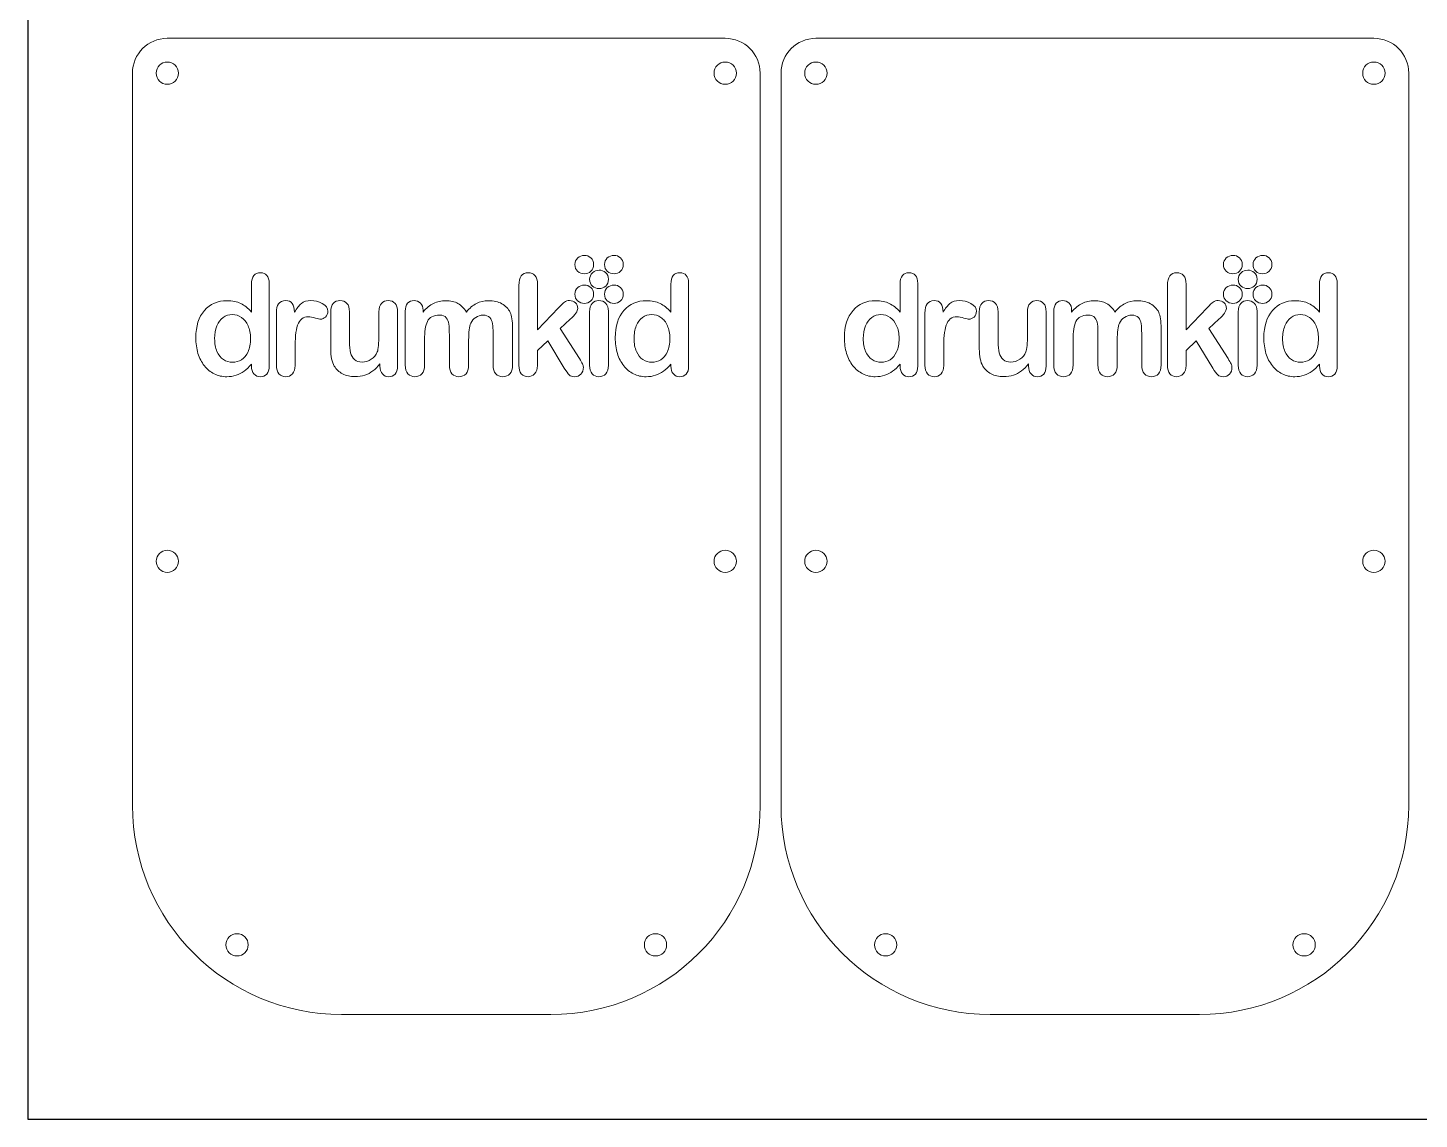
# Model space of a CAD drawing. Header units: millimetres. Extents: x 0 to 400, y 0 to 600.
# Drawn here: x 0 to 199.5, y 0 to 156.5 of the extents above; entities that cross this region are included whole.
import ezdxf

# ---------------------------------------------------------------- set-up
doc = ezdxf.new("R2010")
doc.units = ezdxf.units.MM
for name, color, linetype, lineweight, true_color in [('cut profiles', 1, 'Continuous', 9, 0xff0000), ('line engrave', 5, 'Continuous', 9, 0x0000ff), ('sheet outline', 3, 'Continuous', 25, 0x00ff00)]:
    doc.layers.add(name, color=color, linetype=linetype, lineweight=lineweight, true_color=true_color)

msp = doc.modelspace()

# ---------------------------------------------------------------- linework, layer by layer
at = {"layer": 'cut profiles'}
for p, q in [((20, 155), (100, 155)), ((113, 155), (193, 155)), ((15, 45), (15, 150)), ((105, 45), (105, 150)), ((108, 45), (108, 150)), ((198, 45), (198, 150)), ((45, 15), (75, 15)), ((138, 15), (168, 15))]:
    msp.add_line(p, q, dxfattribs=at)
for centre in [(20, 150), (100, 150), (113, 150), (193, 150), (20, 80), (100, 80), (113, 80), (193, 80), (30, 25), (90, 25), (123, 25), (183, 25)]:
    msp.add_circle(centre, 1.6, dxfattribs=at)
for centre, radius, start, end in [((20, 150), 5, 90, 180), ((100, 150), 5, 0, 90), ((113, 150), 5, 90, 180), ((193, 150), 5, 0, 90), ((45, 45), 30, 180, 270), ((75, 45), 30, 270, 0), ((138, 45), 30, 180, 270), ((168, 45), 30, 270, 0)]:
    msp.add_arc(centre, radius, start, end, dxfattribs=at)
at = {"layer": 'line engrave', "color": 5, "true_color": 0x0000ff}
for points in [[(32.07, 115.75), (32.07, 119.72)], [(34.61, 119.86), (34.61, 108)], [(73.08, 119.72), (73.08, 113.2), (76.11, 116.37)], [(92.21, 115.75), (92.21, 119.72)], [(94.75, 119.86), (94.75, 108)], [(125.07, 115.75), (125.07, 119.72)], [(127.61, 119.86), (127.61, 108)], [(166.08, 119.72), (166.08, 113.2), (169.11, 116.37)], [(185.21, 115.75), (185.21, 119.72)], [(187.75, 119.86), (187.75, 108)], [(70.41, 108.1), (70.41, 119.56)], [(163.41, 108.1), (163.41, 119.56)], [(43.43, 110.46), (43.43, 115.79)], [(46.12, 115.79), (46.12, 111.49)], [(50.33, 112.52), (50.33, 115.79)], [(53.01, 115.79), (53.01, 108)], [(54.11, 108.16), (54.11, 115.85)], [(56.67, 116.01), (56.67, 115.75)], [(80.56, 108.1), (80.56, 115.79)], [(83.25, 115.87), (83.25, 108.1)], [(136.43, 110.46), (136.43, 115.79)], [(139.12, 115.79), (139.12, 111.49)], [(143.33, 112.52), (143.33, 115.79)], [(146.01, 115.79), (146.01, 108)], [(147.11, 108.16), (147.11, 115.85)], [(149.67, 116.01), (149.67, 115.75)], [(173.56, 108.1), (173.56, 115.79)], [(176.25, 115.87), (176.25, 108.1)], [(35.64, 108.1), (35.64, 115.58)], [(77.76, 114.7), (76.33, 113.39), (79.09, 109.06)], [(128.64, 108.1), (128.64, 115.58)], [(170.76, 114.7), (169.33, 113.39), (172.09, 109.06)], [(56.88, 111.79), (56.88, 108.16)], [(60.44, 108.16), (60.44, 112.44)], [(63.21, 111.73), (63.21, 108.16)], [(66.71, 108.16), (66.71, 112.68)], [(69.5, 113.41), (69.5, 108.16)], [(149.88, 111.79), (149.88, 108.16)], [(153.44, 108.16), (153.44, 112.44)], [(156.21, 111.73), (156.21, 108.16)], [(159.71, 108.16), (159.71, 112.68)], [(162.5, 113.41), (162.5, 108.16)], [(38.32, 110.35), (38.32, 108.1)], [(76.91, 107.7), (74.54, 111.6), (73.08, 110.22), (73.08, 108.08)], [(131.32, 110.35), (131.32, 108.1)], [(169.91, 107.7), (167.54, 111.6), (166.08, 110.22), (166.08, 108.08)], [(32.07, 108), (32.07, 108.27)], [(50.49, 107.98), (50.49, 108.33)], [(92.21, 108), (92.21, 108.27)], [(125.07, 108), (125.07, 108.27)], [(143.49, 107.98), (143.49, 108.33)], [(185.21, 108), (185.21, 108.27)]]:
    msp.add_lwpolyline(points, dxfattribs=at)
for points in [[(78.84, 123.5), (79.12, 123.75), (79.44, 123.87), (79.8, 123.87)], [(79.8, 123.87), (80.14, 123.87), (80.45, 123.76), (80.72, 123.54)], [(83.09, 123.5), (83.37, 123.75), (83.69, 123.87), (84.05, 123.87)], [(84.05, 123.87), (84.4, 123.87), (84.71, 123.76), (84.97, 123.54)], [(171.84, 123.5), (172.12, 123.75), (172.44, 123.87), (172.8, 123.87)], [(172.8, 123.87), (173.14, 123.87), (173.45, 123.76), (173.72, 123.54)], [(176.09, 123.5), (176.37, 123.75), (176.69, 123.87), (177.05, 123.87)], [(177.05, 123.87), (177.4, 123.87), (177.71, 123.76), (177.97, 123.54)], [(78.44, 122.56), (78.44, 122.94), (78.57, 123.25), (78.84, 123.5)], [(78.83, 121.59), (78.57, 121.82), (78.44, 122.14), (78.44, 122.56)], [(80.72, 123.54), (80.99, 123.31), (81.13, 122.99), (81.13, 122.56)], [(81.13, 122.56), (81.13, 122.15), (80.99, 121.82), (80.73, 121.59)], [(80.97, 121.37), (81.24, 121.62), (81.56, 121.75), (81.92, 121.75)], [(81.92, 121.75), (82.27, 121.75), (82.58, 121.63), (82.85, 121.41)], [(82.69, 122.56), (82.69, 122.94), (82.83, 123.25), (83.09, 123.5)], [(83.08, 121.59), (82.82, 121.82), (82.69, 122.14), (82.69, 122.56)], [(84.97, 123.54), (85.24, 123.31), (85.38, 122.99), (85.38, 122.56)], [(85.38, 122.56), (85.38, 122.15), (85.25, 121.82), (84.98, 121.59)], [(171.44, 122.56), (171.44, 122.94), (171.57, 123.25), (171.84, 123.5)], [(171.83, 121.59), (171.57, 121.82), (171.44, 122.14), (171.44, 122.56)], [(173.72, 123.54), (173.99, 123.31), (174.13, 122.99), (174.13, 122.56)], [(174.13, 122.56), (174.13, 122.15), (173.99, 121.82), (173.73, 121.59)], [(173.97, 121.37), (174.24, 121.62), (174.56, 121.75), (174.92, 121.75)], [(174.92, 121.75), (175.27, 121.75), (175.58, 121.63), (175.85, 121.41)], [(175.69, 122.56), (175.69, 122.94), (175.83, 123.25), (176.09, 123.5)], [(176.08, 121.59), (175.82, 121.82), (175.69, 122.14), (175.69, 122.56)], [(177.97, 123.54), (178.24, 123.31), (178.38, 122.99), (178.38, 122.56)], [(178.38, 122.56), (178.38, 122.15), (178.25, 121.82), (177.98, 121.59)], [(32.07, 119.72), (32.07, 120.27), (32.18, 120.69), (32.4, 120.97)], [(32.4, 120.97), (32.62, 121.25), (32.94, 121.39), (33.34, 121.39)], [(33.34, 121.39), (33.75, 121.39), (34.06, 121.26), (34.28, 121)], [(34.28, 121), (34.5, 120.74), (34.61, 120.36), (34.61, 119.86)], [(70.41, 119.56), (70.41, 120.16), (70.52, 120.61), (70.75, 120.92)], [(70.75, 120.92), (70.98, 121.23), (71.31, 121.39), (71.73, 121.39)], [(71.73, 121.39), (72.15, 121.39), (72.48, 121.25), (72.72, 120.97)], [(72.72, 120.97), (72.96, 120.69), (73.08, 120.27), (73.08, 119.72)], [(79.8, 121.24), (79.42, 121.24), (79.1, 121.36), (78.83, 121.59)], [(80.73, 121.59), (80.47, 121.36), (80.16, 121.24), (79.8, 121.24)], [(80.56, 120.44), (80.56, 120.82), (80.7, 121.13), (80.97, 121.37)], [(80.96, 119.46), (80.7, 119.69), (80.56, 120.02), (80.56, 120.44)], [(82.85, 121.41), (83.12, 121.19), (83.25, 120.86), (83.25, 120.44)], [(83.25, 120.44), (83.25, 120.02), (83.12, 119.7), (82.86, 119.46)], [(84.05, 121.24), (83.68, 121.24), (83.35, 121.36), (83.08, 121.59)], [(84.98, 121.59), (84.72, 121.36), (84.41, 121.24), (84.05, 121.24)], [(92.21, 119.72), (92.21, 120.27), (92.32, 120.69), (92.53, 120.97)], [(92.53, 120.97), (92.76, 121.25), (93.07, 121.39), (93.48, 121.39)], [(93.48, 121.39), (93.89, 121.39), (94.2, 121.26), (94.41, 121)], [(94.41, 121), (94.64, 120.74), (94.75, 120.36), (94.75, 119.86)], [(125.07, 119.72), (125.07, 120.27), (125.18, 120.69), (125.4, 120.97)], [(125.4, 120.97), (125.62, 121.25), (125.94, 121.39), (126.34, 121.39)], [(126.34, 121.39), (126.75, 121.39), (127.06, 121.26), (127.28, 121)], [(127.28, 121), (127.5, 120.74), (127.61, 120.36), (127.61, 119.86)], [(163.41, 119.56), (163.41, 120.16), (163.52, 120.61), (163.75, 120.92)], [(163.75, 120.92), (163.98, 121.23), (164.31, 121.39), (164.73, 121.39)], [(164.73, 121.39), (165.15, 121.39), (165.48, 121.25), (165.72, 120.97)], [(165.72, 120.97), (165.96, 120.69), (166.08, 120.27), (166.08, 119.72)], [(172.8, 121.24), (172.42, 121.24), (172.1, 121.36), (171.83, 121.59)], [(173.73, 121.59), (173.47, 121.36), (173.16, 121.24), (172.8, 121.24)], [(173.56, 120.44), (173.56, 120.82), (173.7, 121.13), (173.97, 121.37)], [(173.96, 119.46), (173.7, 119.69), (173.56, 120.02), (173.56, 120.44)], [(175.85, 121.41), (176.12, 121.19), (176.25, 120.86), (176.25, 120.44)], [(176.25, 120.44), (176.25, 120.02), (176.12, 119.7), (175.86, 119.46)], [(177.05, 121.24), (176.68, 121.24), (176.35, 121.36), (176.08, 121.59)], [(177.98, 121.59), (177.72, 121.36), (177.41, 121.24), (177.05, 121.24)], [(185.21, 119.72), (185.21, 120.27), (185.32, 120.69), (185.53, 120.97)], [(185.53, 120.97), (185.76, 121.25), (186.07, 121.39), (186.48, 121.39)], [(186.48, 121.39), (186.89, 121.39), (187.2, 121.26), (187.41, 121)], [(187.41, 121), (187.64, 120.74), (187.75, 120.36), (187.75, 119.86)], [(78.44, 118.31), (78.44, 118.69), (78.57, 119), (78.84, 119.25)], [(78.83, 117.34), (78.57, 117.57), (78.44, 117.89), (78.44, 118.31)], [(78.84, 119.25), (79.12, 119.49), (79.44, 119.62), (79.8, 119.62)], [(79.8, 119.62), (80.14, 119.62), (80.45, 119.51), (80.72, 119.28)], [(80.72, 119.28), (80.99, 119.06), (81.13, 118.74), (81.13, 118.31)], [(81.13, 118.31), (81.13, 117.9), (80.99, 117.57), (80.73, 117.34)], [(81.92, 119.12), (81.55, 119.12), (81.23, 119.23), (80.96, 119.46)], [(82.86, 119.46), (82.6, 119.23), (82.28, 119.12), (81.92, 119.12)], [(82.69, 118.31), (82.69, 118.69), (82.83, 119), (83.09, 119.25)], [(83.08, 117.34), (82.82, 117.57), (82.69, 117.89), (82.69, 118.31)], [(83.09, 119.25), (83.37, 119.49), (83.69, 119.62), (84.05, 119.62)], [(84.05, 119.62), (84.4, 119.62), (84.71, 119.51), (84.97, 119.28)], [(84.97, 119.28), (85.24, 119.06), (85.38, 118.74), (85.38, 118.31)], [(85.38, 118.31), (85.38, 117.9), (85.25, 117.57), (84.98, 117.34)], [(171.44, 118.31), (171.44, 118.69), (171.57, 119), (171.84, 119.25)], [(171.83, 117.34), (171.57, 117.57), (171.44, 117.89), (171.44, 118.31)], [(171.84, 119.25), (172.12, 119.49), (172.44, 119.62), (172.8, 119.62)], [(172.8, 119.62), (173.14, 119.62), (173.45, 119.51), (173.72, 119.28)], [(173.72, 119.28), (173.99, 119.06), (174.13, 118.74), (174.13, 118.31)], [(174.13, 118.31), (174.13, 117.9), (173.99, 117.57), (173.73, 117.34)], [(174.92, 119.12), (174.55, 119.12), (174.23, 119.23), (173.96, 119.46)], [(175.86, 119.46), (175.6, 119.23), (175.28, 119.12), (174.92, 119.12)], [(175.69, 118.31), (175.69, 118.69), (175.83, 119), (176.09, 119.25)], [(176.08, 117.34), (175.82, 117.57), (175.69, 117.89), (175.69, 118.31)], [(176.09, 119.25), (176.37, 119.49), (176.69, 119.62), (177.05, 119.62)], [(177.05, 119.62), (177.4, 119.62), (177.71, 119.51), (177.97, 119.28)], [(177.97, 119.28), (178.24, 119.06), (178.38, 118.74), (178.38, 118.31)], [(178.38, 118.31), (178.38, 117.9), (178.25, 117.57), (177.98, 117.34)], [(24.09, 112.04), (24.09, 113.72), (24.5, 115.03), (25.32, 115.97)], [(25.32, 115.97), (26.14, 116.91), (27.22, 117.37), (28.56, 117.37)], [(28.56, 117.37), (29.33, 117.37), (29.99, 117.24), (30.52, 116.97)], [(30.52, 116.97), (31.05, 116.71), (31.57, 116.3), (32.07, 115.75)], [(35.64, 115.58), (35.64, 116.79), (36.07, 117.39), (36.95, 117.39)], [(36.95, 117.39), (37.39, 117.39), (37.71, 117.25), (37.91, 116.97)], [(37.91, 116.97), (38.11, 116.69), (38.22, 116.27), (38.24, 115.72)], [(38.24, 115.72), (38.56, 116.27), (38.89, 116.69), (39.22, 116.97)], [(39.22, 116.97), (39.56, 117.25), (40.01, 117.39), (40.58, 117.39)], [(40.58, 117.39), (41.14, 117.39), (41.69, 117.25), (42.22, 116.97)], [(42.22, 116.97), (42.75, 116.69), (43.02, 116.31), (43.02, 115.85)], [(43.02, 115.85), (43.02, 115.52), (42.91, 115.25), (42.68, 115.03)], [(43.43, 115.79), (43.43, 116.33), (43.56, 116.73), (43.8, 116.99)], [(43.8, 116.99), (44.04, 117.26), (44.36, 117.39), (44.76, 117.39)], [(44.76, 117.39), (45.17, 117.39), (45.5, 117.26), (45.75, 116.99)], [(45.75, 116.99), (46, 116.72), (46.12, 116.32), (46.12, 115.79)], [(50.33, 115.79), (50.33, 116.32), (50.46, 116.72), (50.71, 116.99)], [(50.71, 116.99), (50.96, 117.26), (51.28, 117.39), (51.68, 117.39)], [(51.68, 117.39), (52.08, 117.39), (52.4, 117.26), (52.65, 116.99)], [(52.65, 116.99), (52.89, 116.73), (53.01, 116.33), (53.01, 115.79)], [(54.11, 115.85), (54.11, 116.35), (54.23, 116.74), (54.46, 117)], [(54.46, 117), (54.69, 117.26), (55, 117.39), (55.38, 117.39)], [(55.38, 117.39), (55.75, 117.39), (56.06, 117.27), (56.3, 117.02)], [(56.3, 117.02), (56.55, 116.78), (56.67, 116.44), (56.67, 116.01)], [(56.67, 115.75), (57.14, 116.31), (57.64, 116.72), (58.17, 116.98)], [(58.17, 116.98), (58.7, 117.24), (59.29, 117.37), (59.94, 117.37)], [(59.94, 117.37), (60.62, 117.37), (61.2, 117.24), (61.68, 116.97)], [(61.68, 116.97), (62.17, 116.7), (62.57, 116.3), (62.88, 115.75)], [(62.88, 115.75), (63.34, 116.3), (63.82, 116.71), (64.34, 116.97)], [(64.34, 116.97), (64.86, 117.24), (65.43, 117.37), (66.06, 117.37)], [(66.06, 117.37), (66.8, 117.37), (67.43, 117.23), (67.96, 116.94)], [(67.96, 116.94), (68.5, 116.65), (68.89, 116.24), (69.16, 115.7)], [(76.11, 116.37), (76.48, 116.76), (76.76, 117.03), (76.96, 117.18)], [(76.96, 117.18), (77.16, 117.32), (77.4, 117.39), (77.68, 117.39)], [(77.68, 117.39), (78.01, 117.39), (78.29, 117.29), (78.52, 117.07)], [(78.85, 116.27), (78.85, 115.88), (78.49, 115.35), (77.76, 114.7)], [(78.52, 117.07), (78.74, 116.86), (78.85, 116.59), (78.85, 116.27)], [(79.8, 116.99), (79.42, 116.99), (79.1, 117.11), (78.83, 117.34)], [(80.73, 117.34), (80.47, 117.11), (80.16, 116.99), (79.8, 116.99)], [(80.56, 115.79), (80.56, 116.32), (80.69, 116.72), (80.93, 116.99)], [(80.93, 116.99), (81.18, 117.26), (81.5, 117.39), (81.89, 117.39)], [(81.89, 117.39), (82.29, 117.39), (82.61, 117.26), (82.87, 116.99)], [(82.87, 116.99), (83.12, 116.72), (83.25, 116.35), (83.25, 115.87)], [(84.05, 116.99), (83.68, 116.99), (83.35, 117.11), (83.08, 117.34)], [(84.98, 117.34), (84.72, 117.11), (84.41, 116.99), (84.05, 116.99)], [(84.23, 112.04), (84.23, 113.72), (84.64, 115.03), (85.46, 115.97)], [(85.46, 115.97), (86.28, 116.91), (87.36, 117.37), (88.7, 117.37)], [(88.7, 117.37), (89.47, 117.37), (90.12, 117.24), (90.65, 116.97)], [(90.65, 116.97), (91.19, 116.71), (91.7, 116.3), (92.21, 115.75)], [(117.09, 112.04), (117.09, 113.72), (117.5, 115.03), (118.32, 115.97)], [(118.32, 115.97), (119.14, 116.91), (120.22, 117.37), (121.56, 117.37)], [(121.56, 117.37), (122.33, 117.37), (122.99, 117.24), (123.52, 116.97)], [(123.52, 116.97), (124.05, 116.71), (124.57, 116.3), (125.07, 115.75)], [(128.64, 115.58), (128.64, 116.79), (129.07, 117.39), (129.95, 117.39)], [(129.95, 117.39), (130.39, 117.39), (130.71, 117.25), (130.91, 116.97)], [(130.91, 116.97), (131.11, 116.69), (131.22, 116.27), (131.24, 115.72)], [(131.24, 115.72), (131.56, 116.27), (131.89, 116.69), (132.22, 116.97)], [(132.22, 116.97), (132.56, 117.25), (133.01, 117.39), (133.58, 117.39)], [(133.58, 117.39), (134.14, 117.39), (134.69, 117.25), (135.22, 116.97)], [(135.22, 116.97), (135.75, 116.69), (136.02, 116.31), (136.02, 115.85)], [(136.02, 115.85), (136.02, 115.52), (135.91, 115.25), (135.68, 115.03)], [(136.43, 115.79), (136.43, 116.33), (136.56, 116.73), (136.8, 116.99)], [(136.8, 116.99), (137.04, 117.26), (137.36, 117.39), (137.76, 117.39)], [(137.76, 117.39), (138.17, 117.39), (138.5, 117.26), (138.75, 116.99)], [(138.75, 116.99), (139, 116.72), (139.12, 116.32), (139.12, 115.79)], [(143.33, 115.79), (143.33, 116.32), (143.46, 116.72), (143.71, 116.99)], [(143.71, 116.99), (143.96, 117.26), (144.28, 117.39), (144.68, 117.39)], [(144.68, 117.39), (145.08, 117.39), (145.4, 117.26), (145.65, 116.99)], [(145.65, 116.99), (145.89, 116.73), (146.01, 116.33), (146.01, 115.79)], [(147.11, 115.85), (147.11, 116.35), (147.23, 116.74), (147.46, 117)], [(147.46, 117), (147.69, 117.26), (148, 117.39), (148.38, 117.39)], [(148.38, 117.39), (148.75, 117.39), (149.06, 117.27), (149.3, 117.02)], [(149.3, 117.02), (149.55, 116.78), (149.67, 116.44), (149.67, 116.01)], [(149.67, 115.75), (150.14, 116.31), (150.64, 116.72), (151.17, 116.98)], [(151.17, 116.98), (151.7, 117.24), (152.29, 117.37), (152.94, 117.37)], [(152.94, 117.37), (153.62, 117.37), (154.2, 117.24), (154.68, 116.97)], [(154.68, 116.97), (155.17, 116.7), (155.57, 116.3), (155.88, 115.75)], [(155.88, 115.75), (156.34, 116.3), (156.82, 116.71), (157.34, 116.97)], [(157.34, 116.97), (157.86, 117.24), (158.43, 117.37), (159.06, 117.37)], [(159.06, 117.37), (159.8, 117.37), (160.43, 117.23), (160.96, 116.94)], [(160.96, 116.94), (161.5, 116.65), (161.89, 116.24), (162.16, 115.7)], [(169.11, 116.37), (169.48, 116.76), (169.76, 117.03), (169.96, 117.18)], [(169.96, 117.18), (170.16, 117.32), (170.4, 117.39), (170.68, 117.39)], [(170.68, 117.39), (171.01, 117.39), (171.29, 117.29), (171.52, 117.07)], [(171.85, 116.27), (171.85, 115.88), (171.49, 115.35), (170.76, 114.7)], [(171.52, 117.07), (171.74, 116.86), (171.85, 116.59), (171.85, 116.27)], [(172.8, 116.99), (172.42, 116.99), (172.1, 117.11), (171.83, 117.34)], [(173.73, 117.34), (173.47, 117.11), (173.16, 116.99), (172.8, 116.99)], [(173.56, 115.79), (173.56, 116.32), (173.69, 116.72), (173.93, 116.99)], [(173.93, 116.99), (174.18, 117.26), (174.5, 117.39), (174.89, 117.39)], [(174.89, 117.39), (175.29, 117.39), (175.61, 117.26), (175.87, 116.99)], [(175.87, 116.99), (176.12, 116.72), (176.25, 116.35), (176.25, 115.87)], [(177.05, 116.99), (176.68, 116.99), (176.35, 117.11), (176.08, 117.34)], [(177.98, 117.34), (177.72, 117.11), (177.41, 116.99), (177.05, 116.99)], [(177.23, 112.04), (177.23, 113.72), (177.64, 115.03), (178.46, 115.97)], [(178.46, 115.97), (179.28, 116.91), (180.36, 117.37), (181.7, 117.37)], [(181.7, 117.37), (182.47, 117.37), (183.12, 117.24), (183.65, 116.97)], [(183.65, 116.97), (184.19, 116.71), (184.7, 116.3), (185.21, 115.75)], [(27.1, 113.76), (26.89, 113.24), (26.79, 112.64), (26.79, 111.95)], [(28.01, 114.96), (27.62, 114.69), (27.32, 114.29), (27.1, 113.76)], [(29.33, 115.39), (28.84, 115.39), (28.4, 115.25), (28.01, 114.96)], [(30.63, 114.97), (30.23, 115.25), (29.8, 115.39), (29.33, 115.39)], [(31.57, 113.79), (31.34, 114.31), (31.03, 114.7), (30.63, 114.97)], [(31.93, 111.95), (31.93, 112.67), (31.81, 113.28), (31.57, 113.79)], [(38.69, 113.85), (38.55, 113.44), (38.46, 112.96), (38.4, 112.39)], [(39.27, 114.77), (39.02, 114.56), (38.83, 114.26), (38.69, 113.85)], [(40.23, 115.08), (39.84, 115.08), (39.52, 114.98), (39.27, 114.77)], [(41.23, 114.89), (40.85, 115.02), (40.52, 115.08), (40.23, 115.08)], [(41.95, 114.72), (41.85, 114.72), (41.61, 114.78), (41.23, 114.89)], [(42.68, 115.03), (42.45, 114.82), (42.21, 114.72), (41.95, 114.72)], [(57.29, 114.39), (57.02, 113.79), (56.88, 112.92), (56.88, 111.79)], [(59.04, 115.3), (58.16, 115.3), (57.58, 115), (57.29, 114.39)], [(60, 114.93), (59.8, 115.18), (59.48, 115.3), (59.04, 115.3)], [(60.37, 114.02), (60.33, 114.39), (60.2, 114.7), (60, 114.93)], [(60.44, 112.44), (60.44, 113.12), (60.42, 113.64), (60.37, 114.02)], [(63.51, 114.14), (63.31, 113.68), (63.21, 112.88), (63.21, 111.73)], [(64.24, 114.98), (63.93, 114.77), (63.68, 114.49), (63.51, 114.14)], [(65.26, 115.3), (64.9, 115.3), (64.56, 115.19), (64.24, 114.98)], [(66.24, 114.94), (66.03, 115.18), (65.7, 115.3), (65.26, 115.3)], [(66.64, 114.07), (66.59, 114.42), (66.46, 114.71), (66.24, 114.94)], [(66.71, 112.68), (66.71, 113.26), (66.69, 113.72), (66.64, 114.07)], [(69.16, 115.7), (69.39, 115.22), (69.5, 114.45), (69.5, 113.41)], [(87.24, 113.76), (87.03, 113.24), (86.92, 112.64), (86.92, 111.95)], [(88.14, 114.96), (87.76, 114.69), (87.45, 114.29), (87.24, 113.76)], [(89.46, 115.39), (88.97, 115.39), (88.53, 115.25), (88.14, 114.96)], [(90.76, 114.97), (90.37, 115.25), (89.94, 115.39), (89.46, 115.39)], [(91.71, 113.79), (91.48, 114.31), (91.16, 114.7), (90.76, 114.97)], [(92.06, 111.95), (92.06, 112.67), (91.94, 113.28), (91.71, 113.79)], [(120.1, 113.76), (119.89, 113.24), (119.79, 112.64), (119.79, 111.95)], [(121.01, 114.96), (120.62, 114.69), (120.32, 114.29), (120.1, 113.76)], [(122.33, 115.39), (121.84, 115.39), (121.4, 115.25), (121.01, 114.96)], [(123.63, 114.97), (123.23, 115.25), (122.8, 115.39), (122.33, 115.39)], [(124.57, 113.79), (124.34, 114.31), (124.03, 114.7), (123.63, 114.97)], [(124.93, 111.95), (124.93, 112.67), (124.81, 113.28), (124.57, 113.79)], [(131.69, 113.85), (131.55, 113.44), (131.46, 112.96), (131.4, 112.39)], [(132.27, 114.77), (132.02, 114.56), (131.83, 114.26), (131.69, 113.85)], [(133.23, 115.08), (132.84, 115.08), (132.52, 114.98), (132.27, 114.77)], [(134.23, 114.89), (133.85, 115.02), (133.52, 115.08), (133.23, 115.08)], [(134.95, 114.72), (134.85, 114.72), (134.61, 114.78), (134.23, 114.89)], [(135.68, 115.03), (135.45, 114.82), (135.21, 114.72), (134.95, 114.72)], [(150.29, 114.39), (150.02, 113.79), (149.88, 112.92), (149.88, 111.79)], [(152.04, 115.3), (151.16, 115.3), (150.58, 115), (150.29, 114.39)], [(153, 114.93), (152.8, 115.18), (152.48, 115.3), (152.04, 115.3)], [(153.37, 114.02), (153.33, 114.39), (153.2, 114.7), (153, 114.93)], [(153.44, 112.44), (153.44, 113.12), (153.42, 113.64), (153.37, 114.02)], [(156.51, 114.14), (156.31, 113.68), (156.21, 112.88), (156.21, 111.73)], [(157.24, 114.98), (156.93, 114.77), (156.68, 114.49), (156.51, 114.14)], [(158.26, 115.3), (157.9, 115.3), (157.56, 115.19), (157.24, 114.98)], [(159.24, 114.94), (159.03, 115.18), (158.7, 115.3), (158.26, 115.3)], [(159.64, 114.07), (159.59, 114.42), (159.46, 114.71), (159.24, 114.94)], [(159.71, 112.68), (159.71, 113.26), (159.69, 113.72), (159.64, 114.07)], [(162.16, 115.7), (162.39, 115.22), (162.5, 114.45), (162.5, 113.41)], [(180.24, 113.76), (180.03, 113.24), (179.92, 112.64), (179.92, 111.95)], [(181.14, 114.96), (180.76, 114.69), (180.45, 114.29), (180.24, 113.76)], [(182.46, 115.39), (181.97, 115.39), (181.53, 115.25), (181.14, 114.96)], [(183.76, 114.97), (183.37, 115.25), (182.94, 115.39), (182.46, 115.39)], [(184.71, 113.79), (184.48, 114.31), (184.16, 114.7), (183.76, 114.97)], [(185.06, 111.95), (185.06, 112.67), (184.94, 113.28), (184.71, 113.79)], [(24.4, 109.82), (24.19, 110.51), (24.09, 111.25), (24.09, 112.04)], [(26.79, 111.95), (26.79, 111.22), (26.9, 110.6), (27.12, 110.09)], [(31.57, 110.04), (31.81, 110.55), (31.93, 111.19), (31.93, 111.95)], [(38.4, 112.39), (38.35, 111.84), (38.32, 111.15), (38.32, 110.35)], [(50.11, 110.02), (50.26, 110.4), (50.33, 111.24), (50.33, 112.52)], [(84.53, 109.82), (84.33, 110.51), (84.23, 111.25), (84.23, 112.04)], [(86.92, 111.95), (86.92, 111.22), (87.03, 110.6), (87.26, 110.09)], [(91.71, 110.04), (91.94, 110.55), (92.06, 111.19), (92.06, 111.95)], [(117.4, 109.82), (117.19, 110.51), (117.09, 111.25), (117.09, 112.04)], [(119.79, 111.95), (119.79, 111.22), (119.9, 110.6), (120.12, 110.09)], [(124.57, 110.04), (124.81, 110.55), (124.93, 111.19), (124.93, 111.95)], [(131.4, 112.39), (131.35, 111.84), (131.32, 111.15), (131.32, 110.35)], [(143.11, 110.02), (143.26, 110.4), (143.33, 111.24), (143.33, 112.52)], [(177.53, 109.82), (177.33, 110.51), (177.23, 111.25), (177.23, 112.04)], [(179.92, 111.95), (179.92, 111.22), (180.03, 110.6), (180.26, 110.09)], [(184.71, 110.04), (184.94, 110.55), (185.06, 111.19), (185.06, 111.95)], [(25.31, 108.04), (24.91, 108.55), (24.61, 109.14), (24.4, 109.82)], [(27.12, 110.09), (27.35, 109.58), (27.66, 109.19), (28.06, 108.93)], [(30.64, 108.91), (31.03, 109.16), (31.34, 109.54), (31.57, 110.04)], [(43.94, 108), (43.6, 108.57), (43.43, 109.39), (43.43, 110.46)], [(46.12, 111.49), (46.12, 110.86), (46.17, 110.34), (46.28, 109.91)], [(46.28, 109.91), (46.38, 109.49), (46.57, 109.16), (46.84, 108.92)], [(49.23, 108.97), (49.63, 109.24), (49.92, 109.59), (50.11, 110.02)], [(85.45, 108.04), (85.05, 108.55), (84.74, 109.14), (84.53, 109.82)], [(87.26, 110.09), (87.49, 109.58), (87.8, 109.19), (88.19, 108.93)], [(90.77, 108.91), (91.17, 109.16), (91.48, 109.54), (91.71, 110.04)], [(118.31, 108.04), (117.91, 108.55), (117.61, 109.14), (117.4, 109.82)], [(120.12, 110.09), (120.35, 109.58), (120.66, 109.19), (121.06, 108.93)], [(123.64, 108.91), (124.03, 109.16), (124.34, 109.54), (124.57, 110.04)], [(136.94, 108), (136.6, 108.57), (136.43, 109.39), (136.43, 110.46)], [(139.12, 111.49), (139.12, 110.86), (139.17, 110.34), (139.28, 109.91)], [(139.28, 109.91), (139.38, 109.49), (139.57, 109.16), (139.84, 108.92)], [(142.23, 108.97), (142.63, 109.24), (142.92, 109.59), (143.11, 110.02)], [(178.45, 108.04), (178.05, 108.55), (177.74, 109.14), (177.53, 109.82)], [(180.26, 110.09), (180.49, 109.58), (180.8, 109.19), (181.19, 108.93)], [(183.77, 108.91), (184.17, 109.16), (184.48, 109.54), (184.71, 110.04)], [(26.73, 106.87), (26.18, 107.15), (25.71, 107.54), (25.31, 108.04)], [(28.06, 108.93), (28.45, 108.67), (28.88, 108.54), (29.35, 108.54)], [(29.35, 108.54), (29.82, 108.54), (30.25, 108.67), (30.64, 108.91)], [(32.07, 108.27), (31.71, 107.86), (31.36, 107.52), (31, 107.26)], [(32.43, 106.86), (32.19, 107.13), (32.07, 107.51), (32.07, 108)], [(34.61, 108), (34.61, 107.49), (34.5, 107.11), (34.26, 106.85)], [(36.01, 106.88), (35.76, 107.16), (35.64, 107.56), (35.64, 108.1)], [(38.32, 108.1), (38.32, 107.56), (38.2, 107.15), (37.94, 106.87)], [(45.13, 106.89), (44.61, 107.16), (44.22, 107.53), (43.94, 108)], [(46.84, 108.92), (47.12, 108.68), (47.49, 108.56), (47.95, 108.56)], [(47.95, 108.56), (48.4, 108.56), (48.83, 108.7), (49.23, 108.97)], [(50.49, 108.33), (50.17, 107.92), (49.83, 107.58), (49.48, 107.3)], [(50.85, 106.86), (50.61, 107.13), (50.49, 107.5), (50.49, 107.98)], [(53.01, 108), (53.01, 107.49), (52.89, 107.11), (52.66, 106.85)], [(54.5, 106.89), (54.24, 107.18), (54.11, 107.6), (54.11, 108.16)], [(56.88, 108.16), (56.88, 107.6), (56.75, 107.18), (56.5, 106.89)], [(60.82, 106.89), (60.57, 107.17), (60.44, 107.6), (60.44, 108.16)], [(63.21, 108.16), (63.21, 107.6), (63.08, 107.17), (62.83, 106.89)], [(67.1, 106.89), (66.84, 107.18), (66.71, 107.6), (66.71, 108.16)], [(69.5, 108.16), (69.5, 107.6), (69.37, 107.17), (69.12, 106.89)], [(70.76, 106.88), (70.52, 107.16), (70.41, 107.56), (70.41, 108.1)], [(73.08, 108.08), (73.08, 107.56), (72.95, 107.16), (72.67, 106.88)], [(79.09, 109.06), (79.29, 108.74), (79.44, 108.49), (79.52, 108.32)], [(79.66, 107.85), (79.66, 107.42), (79.54, 107.08), (79.3, 106.83)], [(79.52, 108.32), (79.61, 108.15), (79.66, 108), (79.66, 107.85)], [(80.93, 106.89), (80.69, 107.17), (80.56, 107.58), (80.56, 108.1)], [(83.25, 108.1), (83.25, 107.56), (83.12, 107.16), (82.87, 106.88)], [(86.86, 106.87), (86.32, 107.15), (85.85, 107.54), (85.45, 108.04)], [(88.19, 108.93), (88.59, 108.67), (89.02, 108.54), (89.48, 108.54)], [(89.48, 108.54), (89.96, 108.54), (90.39, 108.67), (90.77, 108.91)], [(92.21, 108.27), (91.85, 107.86), (91.49, 107.52), (91.14, 107.26)], [(92.56, 106.86), (92.33, 107.13), (92.21, 107.51), (92.21, 108)], [(94.75, 108), (94.75, 107.49), (94.63, 107.11), (94.39, 106.85)], [(119.73, 106.87), (119.18, 107.15), (118.71, 107.54), (118.31, 108.04)], [(121.06, 108.93), (121.45, 108.67), (121.88, 108.54), (122.35, 108.54)], [(122.35, 108.54), (122.82, 108.54), (123.25, 108.67), (123.64, 108.91)], [(125.07, 108.27), (124.71, 107.86), (124.36, 107.52), (124, 107.26)], [(125.43, 106.86), (125.19, 107.13), (125.07, 107.51), (125.07, 108)], [(127.61, 108), (127.61, 107.49), (127.5, 107.11), (127.26, 106.85)], [(129.01, 106.88), (128.76, 107.16), (128.64, 107.56), (128.64, 108.1)], [(131.32, 108.1), (131.32, 107.56), (131.2, 107.15), (130.94, 106.87)], [(138.13, 106.89), (137.61, 107.16), (137.22, 107.53), (136.94, 108)], [(139.84, 108.92), (140.12, 108.68), (140.49, 108.56), (140.95, 108.56)], [(140.95, 108.56), (141.4, 108.56), (141.83, 108.7), (142.23, 108.97)], [(143.49, 108.33), (143.17, 107.92), (142.83, 107.58), (142.48, 107.3)], [(143.85, 106.86), (143.61, 107.13), (143.49, 107.5), (143.49, 107.98)], [(146.01, 108), (146.01, 107.49), (145.89, 107.11), (145.66, 106.85)], [(147.5, 106.89), (147.24, 107.18), (147.11, 107.6), (147.11, 108.16)], [(149.88, 108.16), (149.88, 107.6), (149.75, 107.18), (149.5, 106.89)], [(153.82, 106.89), (153.57, 107.17), (153.44, 107.6), (153.44, 108.16)], [(156.21, 108.16), (156.21, 107.6), (156.08, 107.17), (155.83, 106.89)], [(160.1, 106.89), (159.84, 107.18), (159.71, 107.6), (159.71, 108.16)], [(162.5, 108.16), (162.5, 107.6), (162.37, 107.17), (162.12, 106.89)], [(163.76, 106.88), (163.52, 107.16), (163.41, 107.56), (163.41, 108.1)], [(166.08, 108.08), (166.08, 107.56), (165.95, 107.16), (165.67, 106.88)], [(172.09, 109.06), (172.29, 108.74), (172.44, 108.49), (172.52, 108.32)], [(172.66, 107.85), (172.66, 107.42), (172.54, 107.08), (172.3, 106.83)], [(172.52, 108.32), (172.61, 108.15), (172.66, 108), (172.66, 107.85)], [(173.93, 106.89), (173.69, 107.17), (173.56, 107.58), (173.56, 108.1)], [(176.25, 108.1), (176.25, 107.56), (176.12, 107.16), (175.87, 106.88)], [(179.86, 106.87), (179.32, 107.15), (178.85, 107.54), (178.45, 108.04)], [(181.19, 108.93), (181.59, 108.67), (182.02, 108.54), (182.48, 108.54)], [(182.48, 108.54), (182.96, 108.54), (183.39, 108.67), (183.77, 108.91)], [(185.21, 108.27), (184.85, 107.86), (184.49, 107.52), (184.14, 107.26)], [(185.56, 106.86), (185.33, 107.13), (185.21, 107.51), (185.21, 108)], [(187.75, 108), (187.75, 107.49), (187.63, 107.11), (187.39, 106.85)], [(28.52, 106.47), (27.88, 106.47), (27.28, 106.6), (26.73, 106.87)], [(29.86, 106.67), (29.45, 106.54), (29.01, 106.47), (28.52, 106.47)], [(31, 107.26), (30.65, 107), (30.27, 106.81), (29.86, 106.67)], [(33.34, 106.47), (32.98, 106.47), (32.67, 106.6), (32.43, 106.86)], [(34.26, 106.85), (34.02, 106.6), (33.72, 106.47), (33.34, 106.47)], [(36.97, 106.47), (36.58, 106.47), (36.26, 106.61), (36.01, 106.88)], [(37.94, 106.87), (37.68, 106.6), (37.36, 106.47), (36.97, 106.47)], [(46.88, 106.49), (46.23, 106.49), (45.65, 106.62), (45.13, 106.89)], [(48.32, 106.69), (47.9, 106.56), (47.42, 106.49), (46.88, 106.49)], [(49.48, 107.3), (49.12, 107.03), (48.74, 106.83), (48.32, 106.69)], [(51.76, 106.47), (51.39, 106.47), (51.09, 106.6), (50.85, 106.86)], [(52.66, 106.85), (52.43, 106.6), (52.13, 106.47), (51.76, 106.47)], [(55.5, 106.47), (55.1, 106.47), (54.76, 106.61), (54.5, 106.89)], [(56.5, 106.89), (56.25, 106.61), (55.92, 106.47), (55.5, 106.47)], [(61.81, 106.47), (61.41, 106.47), (61.07, 106.61), (60.82, 106.89)], [(62.83, 106.89), (62.57, 106.61), (62.23, 106.47), (61.81, 106.47)], [(68.1, 106.47), (67.7, 106.47), (67.36, 106.61), (67.1, 106.89)], [(69.12, 106.89), (68.86, 106.61), (68.52, 106.47), (68.1, 106.47)], [(71.73, 106.47), (71.32, 106.47), (71, 106.61), (70.76, 106.88)], [(72.67, 106.88), (72.4, 106.61), (72.09, 106.47), (71.73, 106.47)], [(77.63, 106.73), (77.45, 106.91), (77.21, 107.23), (76.91, 107.7)], [(78.39, 106.47), (78.06, 106.47), (77.81, 106.56), (77.63, 106.73)], [(79.3, 106.83), (79.07, 106.59), (78.77, 106.47), (78.39, 106.47)], [(81.89, 106.47), (81.5, 106.47), (81.18, 106.61), (80.93, 106.89)], [(82.87, 106.88), (82.61, 106.61), (82.29, 106.47), (81.89, 106.47)], [(88.66, 106.47), (88.01, 106.47), (87.42, 106.6), (86.86, 106.87)], [(89.99, 106.67), (89.59, 106.54), (89.14, 106.47), (88.66, 106.47)], [(91.14, 107.26), (90.79, 107), (90.41, 106.81), (89.99, 106.67)], [(93.48, 106.47), (93.11, 106.47), (92.81, 106.6), (92.56, 106.86)], [(94.39, 106.85), (94.16, 106.6), (93.85, 106.47), (93.48, 106.47)], [(121.52, 106.47), (120.88, 106.47), (120.28, 106.6), (119.73, 106.87)], [(122.86, 106.67), (122.45, 106.54), (122.01, 106.47), (121.52, 106.47)], [(124, 107.26), (123.65, 107), (123.27, 106.81), (122.86, 106.67)], [(126.34, 106.47), (125.98, 106.47), (125.67, 106.6), (125.43, 106.86)], [(127.26, 106.85), (127.02, 106.6), (126.72, 106.47), (126.34, 106.47)], [(129.97, 106.47), (129.58, 106.47), (129.26, 106.61), (129.01, 106.88)], [(130.94, 106.87), (130.68, 106.6), (130.36, 106.47), (129.97, 106.47)], [(139.88, 106.49), (139.23, 106.49), (138.65, 106.62), (138.13, 106.89)], [(141.32, 106.69), (140.9, 106.56), (140.42, 106.49), (139.88, 106.49)], [(142.48, 107.3), (142.12, 107.03), (141.74, 106.83), (141.32, 106.69)], [(144.76, 106.47), (144.39, 106.47), (144.09, 106.6), (143.85, 106.86)], [(145.66, 106.85), (145.43, 106.6), (145.13, 106.47), (144.76, 106.47)], [(148.5, 106.47), (148.1, 106.47), (147.76, 106.61), (147.5, 106.89)], [(149.5, 106.89), (149.25, 106.61), (148.92, 106.47), (148.5, 106.47)], [(154.81, 106.47), (154.41, 106.47), (154.07, 106.61), (153.82, 106.89)], [(155.83, 106.89), (155.57, 106.61), (155.23, 106.47), (154.81, 106.47)], [(161.1, 106.47), (160.7, 106.47), (160.36, 106.61), (160.1, 106.89)], [(162.12, 106.89), (161.86, 106.61), (161.52, 106.47), (161.1, 106.47)], [(164.73, 106.47), (164.32, 106.47), (164, 106.61), (163.76, 106.88)], [(165.67, 106.88), (165.4, 106.61), (165.09, 106.47), (164.73, 106.47)], [(170.63, 106.73), (170.45, 106.91), (170.21, 107.23), (169.91, 107.7)], [(171.39, 106.47), (171.06, 106.47), (170.81, 106.56), (170.63, 106.73)], [(172.3, 106.83), (172.07, 106.59), (171.77, 106.47), (171.39, 106.47)], [(174.89, 106.47), (174.5, 106.47), (174.18, 106.61), (173.93, 106.89)], [(175.87, 106.88), (175.61, 106.61), (175.29, 106.47), (174.89, 106.47)], [(181.66, 106.47), (181.01, 106.47), (180.42, 106.6), (179.86, 106.87)], [(182.99, 106.67), (182.59, 106.54), (182.14, 106.47), (181.66, 106.47)], [(184.14, 107.26), (183.79, 107), (183.41, 106.81), (182.99, 106.67)], [(186.48, 106.47), (186.11, 106.47), (185.81, 106.6), (185.56, 106.86)], [(187.39, 106.85), (187.16, 106.6), (186.85, 106.47), (186.48, 106.47)]]:
    msp.add_open_spline(points, degree=3, dxfattribs=at)
at = {"layer": 'sheet outline', "color": 3, "true_color": 0x00ff00}
for p, q in [((0, 600), (0, 0)), ((0, 0), (400, 0))]:
    msp.add_line(p, q, dxfattribs=at)

doc.saveas('drawing.dxf')
